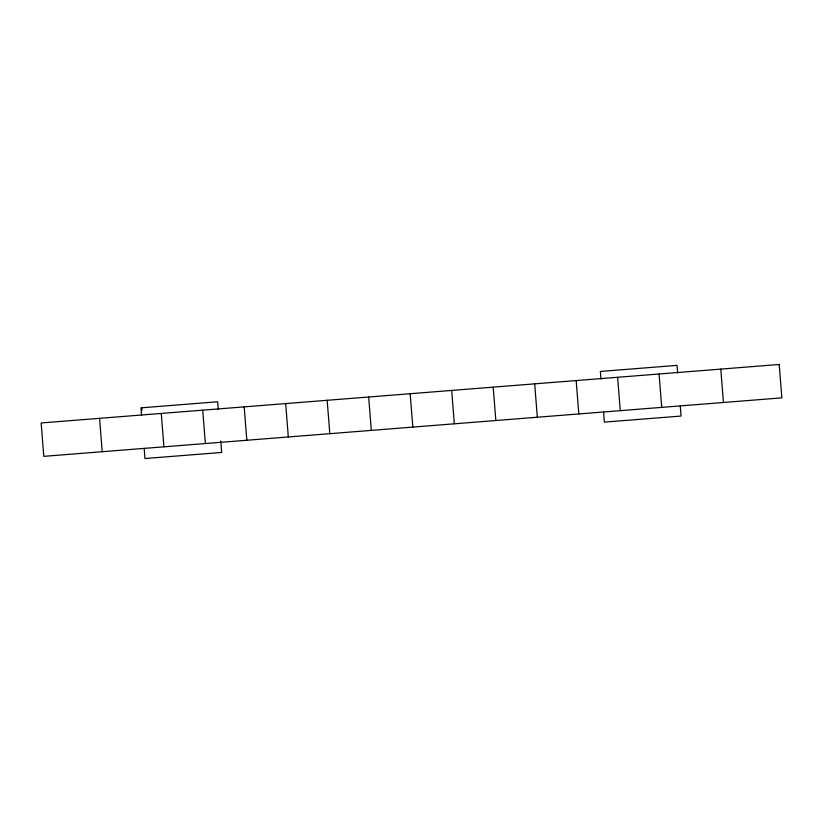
<?xml version="1.0" encoding="UTF-8"?>
<svg xmlns="http://www.w3.org/2000/svg" width="823" height="823" viewBox="0 0 823 823"><rect width="100%" height="100%" fill="white"/><g stroke="black" fill="none" stroke-linecap="round" stroke-linejoin="round"><path stroke-width="1.23" d="M720.783 369.105L723.427 402.488M677.658 372.973L677.062 365.371L600.358 371.451L600.965 379.053M680.271 405.914L681.074 416.047L604.37 422.117L603.568 411.984M659.079 374.002L661.723 407.375M617.631 377.284L620.275 410.667M576.172 380.565L578.816 413.948M534.683 383.857L537.326 417.24M493.193 387.139L495.837 420.522M451.683 390.431L454.327 423.814M410.173 393.723L412.827 427.096M368.673 397.005L371.317 430.388M327.163 400.297L329.807 433.68M285.674 403.589L288.317 436.962M244.184 406.871L246.828 440.254M218.27 409.37L217.673 401.778L140.97 407.848L141.566 415.45M220.78 441.046L221.685 452.444L144.982 458.524L144.179 448.391M202.715 410.163L205.369 443.535M161.277 413.444L163.921 446.827M141.741 407.796L141.937 410.327M99.573 418.331L102.217 451.714M779.206 364.476L41.15 422.96L43.794 456.343L781.85 397.859L779.206 364.476"/></g></svg>
